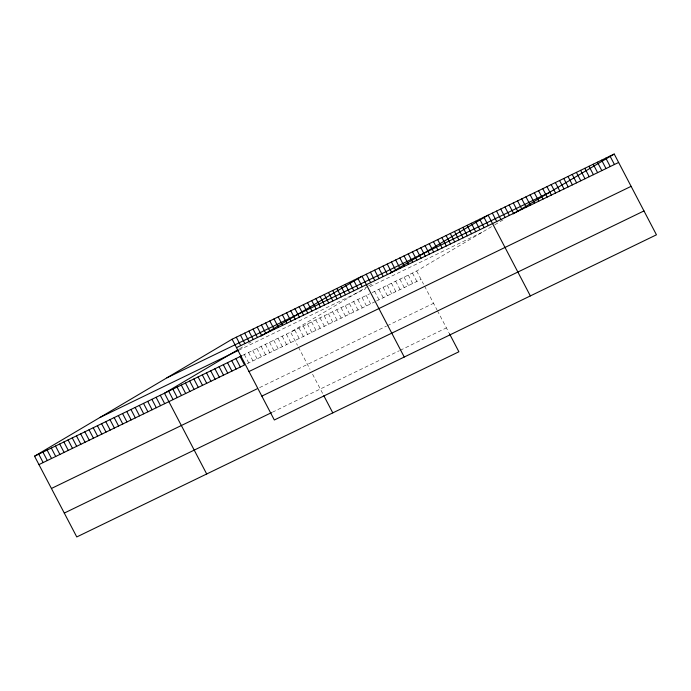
<?xml version="1.0" encoding="UTF-8"?>
<svg xmlns="http://www.w3.org/2000/svg" width="691" height="691" viewBox="0 0 691 691"><rect width="100%" height="100%" fill="white"/><g stroke="black" fill="none" stroke-linecap="round" stroke-linejoin="round"><path stroke-width="0.52" stroke-dasharray="3.46 2.59" d="M239.587 348.756L244.934 345.595M248.743 343.332L251.04 341.976M367.975 286.29L290.574 332.121L297.467 345.31M368.744 285.841L374.081 282.679M372.121 292.595L416.673 271.01L494.082 225.18M494.842 224.73L503.238 219.755M238.913 350.147L365.85 288.631M370.056 286.592L481.869 232.409M242.653 355.338L369.599 293.822M247.058 363.76L374.833 301.829M376.517 301.017L421.069 279.423M259.54 387.634L386.476 326.109M387.314 325.703L433.551 303.297M272.392 412.225L399.338 350.708M400.175 350.302L446.412 327.897M416.673 271.01L423.566 284.2M424.568 286.109L436.98 309.862M437.412 310.682L448.908 332.673M412.467 273.04L416.872 281.462M408.269 275.078L412.665 283.5M404.062 277.117L408.467 285.538M399.856 279.155L404.261 287.577M395.658 281.194L400.054 289.607M391.452 283.232L395.857 291.645M387.245 285.262L391.65 293.684M383.047 287.301L387.444 295.722M378.841 289.339L383.246 297.761M374.643 291.377L379.039 299.79M366.23 295.454L370.635 303.867M362.032 297.484L366.429 305.906M357.826 299.523L362.222 307.944M353.619 301.561L358.024 309.983M349.421 303.599L353.818 312.012M345.215 305.638L349.62 314.051M341.009 307.676L345.414 316.089M336.811 309.706L341.207 318.128M332.604 311.745L337.009 320.166M328.406 313.783L332.803 322.205M324.2 315.822L328.596 324.234M319.993 317.86L324.399 326.273M315.796 319.898L320.192 328.311M311.589 321.928L315.986 330.35M307.383 323.967L311.788 332.388M303.185 326.005L307.581 334.427M298.978 328.044L303.384 336.457M294.772 330.082L299.177 338.495M298.469 347.219L310.026 369.331M312.6 374.246L322.809 393.784M286.368 334.15L290.773 342.572M282.161 336.189L286.566 344.61M277.963 338.227L282.36 346.649M273.757 340.266L278.162 348.679M269.559 342.304L273.956 350.717M265.353 344.334L269.749 352.755M261.146 346.372L265.551 354.794M256.948 348.411L261.345 356.832M252.742 350.449L257.138 358.871M248.535 352.488L252.941 360.901M244.338 354.526L248.734 362.939"/><path stroke-width="1.04" d="M449.409 333.623L458.893 351.771L76.77 536.95L34.55 456.19L232.107 339.229L614.23 154.05L656.45 234.81L274.327 419.99L232.107 339.229M238.058 349.655L164.475 393.222L206.695 473.991M260.956 336.102L362.024 276.27L404.252 357.031M390.113 273.187L488.131 215.16L530.351 295.921M513.163 213.882L614.23 154.05M166.911 377.822L549.034 192.642M236.503 347.651L618.626 162.471M99.746 417.589L238.075 350.553M34.55 456.19L241.815 355.744M38.946 464.602L244.536 364.978L240.131 356.556M248.985 371.525L631.108 186.345M51.428 488.477L257.017 388.852M261.846 396.116L643.969 210.936M64.289 513.076L271.554 412.631M610.023 156.088L614.429 164.501M605.817 158.127L610.222 166.54M601.619 160.157L606.016 168.578M597.413 162.195L601.818 170.617M593.215 164.233L597.611 172.655M589.008 166.272L593.405 174.693M584.802 168.31L589.207 176.723M580.604 170.349L585.001 178.762M576.398 172.379L580.794 180.8M572.191 174.417L576.596 182.839M567.993 176.455L572.39 184.877M563.787 178.494L568.192 186.916M559.58 180.532L563.986 188.945M555.383 182.571L559.779 190.984M551.176 184.601L555.581 193.022M546.978 186.639L551.375 195.061M542.772 188.678L547.168 197.099M538.565 190.716L542.971 199.129M534.368 192.754L538.764 201.167M530.161 194.793L534.558 203.206M525.955 196.823L530.36 205.244M521.757 198.861L526.153 207.283M517.55 200.9L521.955 209.321M513.344 202.938L517.749 211.351M509.146 204.977L513.543 213.389M504.94 207.015L509.345 215.428M500.733 209.045L505.138 217.466M496.535 211.083L500.932 219.505M492.329 213.122L496.734 221.543M483.925 217.199L488.321 225.612M479.718 219.237L484.123 227.65M475.52 221.267L479.917 229.688M471.314 223.305L475.719 231.727M467.107 225.344L471.512 233.765M462.91 227.382L467.306 235.795M458.703 229.421L463.108 237.834M454.497 231.45L458.902 239.872M450.299 233.489L454.695 241.91M446.092 235.527L450.497 243.949M441.895 237.566L446.291 245.987M437.688 239.604L442.085 248.017M433.482 241.643L437.887 250.056M429.284 243.673L433.68 252.094M425.077 245.711L429.474 254.133M420.871 247.749L425.276 256.171M416.673 249.788L421.069 258.209M412.467 251.826L416.872 260.239M408.26 253.865L412.665 262.278M404.062 255.895L408.459 264.316M399.856 257.933L404.261 266.355M395.658 259.971L400.054 268.393M391.452 262.01L395.848 270.431M387.245 264.048L391.65 272.461M383.047 266.087L387.444 274.5M378.841 268.117L383.237 276.538M374.634 270.155L379.039 278.577M370.436 272.194L374.833 280.615M366.23 274.232L370.635 282.645M357.834 278.3L362.239 286.713M353.645 280.33L358.042 288.752M349.456 282.36L353.852 290.781M345.267 284.39L349.663 292.811M341.069 286.42L345.474 294.841M336.88 288.458L341.285 296.871M332.691 290.488L337.087 298.901M328.501 292.518L332.898 300.93M324.304 294.547L328.709 302.969M320.114 296.577L324.52 304.999M315.925 298.607L320.33 307.029M311.736 300.637L316.132 309.058M307.547 302.675L311.943 311.088M303.349 304.705L307.754 313.118M299.16 306.735L303.565 315.148M294.971 308.765L299.376 317.186M290.781 310.795L295.178 319.216M286.592 312.824L290.989 321.246M282.394 314.854L286.8 323.276M323.811 395.693L332.794 412.881M278.205 316.884L282.61 325.306M274.016 318.922L278.413 327.335M269.827 320.952L274.223 329.365M265.638 322.982L270.034 331.395M261.44 325.012L265.845 333.433M257.251 327.042L261.656 335.463M253.061 329.071L257.458 337.493M248.872 331.101L253.269 339.523M244.674 333.14L249.08 341.553M240.485 335.17L244.89 343.582M236.296 337.199L240.701 345.612M235.925 358.594L240.33 367.016M231.727 360.633L236.123 369.054M227.52 362.671L231.926 371.093M223.323 364.71L227.719 373.123M219.116 366.748L223.513 375.161M214.91 368.778L219.315 377.2M210.712 370.817L215.108 379.238M206.505 372.855L210.902 381.277M202.299 374.893L206.704 383.306M198.101 376.932L202.498 385.345M193.895 378.97L198.3 387.383M189.688 381L194.093 389.422M185.49 383.039L189.887 391.46M181.284 385.077L185.689 393.499M177.077 387.115L181.483 395.528M172.88 389.154L177.276 397.567M168.673 391.192L173.078 399.605M160.277 395.261L164.683 403.674M156.088 397.29L160.493 405.703M151.899 399.32L156.296 407.733M147.71 401.35L152.106 409.772M143.521 403.38L147.917 411.801M139.323 405.41L143.728 413.831M135.134 407.44L139.539 415.861M130.945 409.469L135.341 417.891M126.755 411.508L131.152 419.921M122.557 413.538L126.963 421.951M118.368 415.567L122.773 423.98M114.179 417.597L118.584 426.019M109.99 419.627L114.386 428.049M105.801 421.657L110.197 430.078M101.603 423.687L106.008 432.108M97.414 425.725L101.819 434.138M93.225 427.755L97.621 436.168M89.035 429.785L93.432 438.198M84.846 431.815L89.243 440.236M80.648 433.844L85.053 442.266M76.459 435.874L80.864 444.296M72.27 437.904L76.666 446.326M68.081 439.942L72.477 448.355M63.883 441.972L68.288 450.385M59.694 444.002L64.099 452.415M55.505 446.032L59.91 454.453M51.315 448.062L55.712 456.483M47.126 450.091L51.523 458.513M42.928 452.121L47.334 460.543M38.739 454.16L43.144 462.573"/></g></svg>
